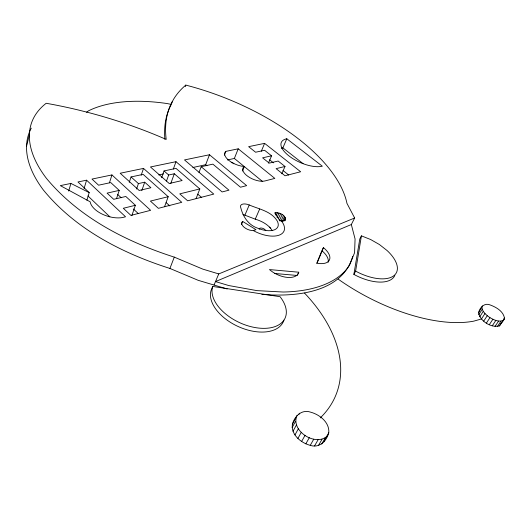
<?xml version="1.0" encoding="UTF-8"?>
<svg xmlns="http://www.w3.org/2000/svg" width="531" height="531" viewBox="0 0 531 531"><rect width="100%" height="100%" fill="white"/><g stroke="black" fill="none" stroke-linecap="round" stroke-linejoin="round"><path stroke-width="0.8" d="M328.762 432.845C329.751 422.53 319.868 414.698 310.788 412.215C301.794 409.023 294.652 416.038 292.389 424.256C290.869 434.736 301.037 442.92 310.25 445.35C319.304 448.443 326.578 441.095 328.762 432.845L326.804 436.23M327.521 435.745C315.852 447.374 289.893 430.588 297.121 415.295M285.486 219.442C285.412 214.624 278.881 212.141 274.68 212.838L279.684 220.425C281.556 220.876 284.284 221.387 285.486 219.442L284.828 220.883M355.617 271.115L361.412 235.857L370.651 239.527L379.419 244.532L387.033 250.493A35.723 17.503 27.7 0 1 393.132 276.226A35.723 17.503 27.7 0 1 355.617 271.115L353.878 274.408A35.637 17.589 27.7 0 0 394.852 275.39M353.878 274.408L359.779 239.016L361.412 235.857M26.55 146.125L29.378 134.914M504.012 319.543L504.45 318.016C503.295 311.358 496.505 307.383 490.671 305.146C484.763 302.205 479.905 307.263 478.531 312.799C480.309 321.288 490.817 327.839 499.246 325.988L504.012 319.543L499.246 325.988M68.698 191.034L70.908 183.434L89.208 192.614L86.898 200.187M500.428 324.912L500.879 323.379M84.097 188.439L86.58 180.188L125.535 216.774L122.542 217.544A21.505 11.576 17.5 0 1 90.137 201.787L60.322 185.624L70.908 183.434M109.452 182.783L111.941 174.938L150.618 210.322L130.911 215.394L123.292 208.278L135.378 205.291L131.827 215.672M116.561 198.521L119.223 190.39L110.747 182.578L98.574 185.193L92.009 179.066L111.941 174.938M129.252 182.365L131.051 176.942L143.138 174.36L168.201 196.702L164.564 206.698M136.58 189.016L138.418 183.587L144.704 182.186L150.904 187.742L139.155 190.456L120.179 173.239L143.503 168.413L181.768 202.318L158.384 208.331L150.406 201.083L168.201 196.702M141.18 175.257L143.503 168.413M478.531 312.799L482.506 305.916M171.553 103.744L172.263 101.68M141.79 190.669L144.704 182.186M185.273 86.639L185.81 85.099A163.07 77.918 20.8 0 1 346.955 203.366L354.648 217.995L351.33 224.533L215.5 281.576L228.669 285.525L256.944 290.63L283.142 292.023A146.29 73.716 21.9 0 0 349.537 265.201L354.582 252.703L355.073 238.977L351.33 224.533M161.636 177.706L164.033 170.949L176 168.373L199.809 188.93L196.085 198.607M166.515 181.011L168.672 174.998L174.307 173.756L182.113 180.533L169.236 183.507L150.446 166.973L175.993 161.689L213.767 194.094L187.642 200.811L179.763 193.868L199.809 188.93M173.345 169.05L175.993 161.689M170.783 183.467L174.307 173.756M198.986 172.515L201.189 166.714L212.871 164.145L240.49 187.224L246.656 185.638L209.473 154.76L184.496 159.931L222.117 191.943L228.967 190.184L201.189 166.714M192.813 167.517L205.676 164.71L209.473 154.76M227.162 288.977L198.202 280.328L169.92 268.447L174.281 257.13C126.265 241.678 79.212 217.77 46.462 178.396A158.65 77.665 20.4 0 1 46.19 103.279A338.167 211.318 14.2 0 1 77.446 109.784L87.708 112.346A338.167 211.318 14.2 0 1 166.21 139.414A291.373 124.579 28.2 0 1 171.287 103.472L173.544 99.317A291.373 124.579 28.2 0 1 185.81 85.099M224.341 155.138L225.814 151.381L238.22 148.813L274.832 178.396L264.949 180.938A13.653 6.372 22.8 0 1 248.01 176.465A13.653 6.372 22.8 0 1 244.306 166.495L241.665 166.157A14.669 6.73 22.1 0 1 227.812 159.473A14.669 6.73 22.1 0 1 225.814 151.381M227.394 159.97L234.363 158.45L238.22 148.813M352.697 256.486C341.772 293.55 294.028 297.048 261.883 294.366M242.448 171.022L244.306 166.495M316.702 263.403L321.879 250.745A18.187 9.379 26.1 0 1 328.158 262.254M323.425 247.632L317.053 263.203A18.227 9.339 26.1 0 0 329.532 259.759A18.227 9.339 26.1 0 0 323.425 247.632L322.191 250.121M261.305 151.262L264.604 143.357L300.646 171.759L285.028 175.774L276.113 168.646L285.008 166.475L281.808 173.756M212.732 286.448A39.533 23.105 24.8 0 0 256.44 327.78A39.533 23.105 24.8 0 0 280.049 296.703L212.732 286.448L211.159 290.165A39.42 23.191 24.9 0 0 240.404 327.488A39.42 23.191 24.9 0 0 283.926 320.127M214.026 285.054L218.745 273.923L354.648 217.995M242.992 214.544A7.852 4.029 23 0 1 244.91 215.181L249.245 204.973C258.949 209.207 271.268 211.119 277.209 220.962A18.525 9.379 23.7 0 1 274.169 229.93A18.525 9.379 23.7 0 1 257.688 228.184C248.535 225.064 243.098 216.953 240.842 207.946A7.912 3.969 23 0 1 249.245 204.973M241.379 224.387L242.647 221.407L255.988 229.684L253.28 230.547A8.084 4.175 23.3 0 1 244.034 227.188A8.084 4.175 23.3 0 1 242.647 221.407M268.467 163.07L271.56 155.809L264.604 150.286L255.603 152.231L248.641 146.662L264.604 143.357M323.983 441.845L324.919 439.661M281.377 148.282A24.917 10.919 24 0 1 282.877 147.864L286.806 138.764L322.33 166.19A25.076 10.739 24 0 1 289.13 156.048A25.076 10.739 24 0 1 286.806 138.764M244.91 215.181L255.258 219.164L259.672 209.002M275.284 214.079L275.928 212.639M276.113 215.593L277.401 212.719M277.069 217.378L279.001 213.07M278.363 218.692L280.627 213.668M279.246 220.929L282.167 214.471M280.906 221.168L283.514 215.427M282.293 221.5L284.576 216.475M283.654 221.128L285.293 217.537M284.616 220.71L285.605 218.553M298.767 272.217A18.85 10.149 25.3 0 1 287.344 277.401A18.85 10.149 25.3 0 1 269.469 269.569L298.767 272.217L297.194 275.47L274.441 273.458M292.389 424.256L295.74 418.096M298.767 414.565L299.511 413.204M292.116 427.601L295.482 421.428M292.986 431.252L296.364 425.072M294.951 434.949L298.356 428.769M297.891 438.447L301.323 432.261M301.601 441.48L305.06 435.301M305.823 443.836L309.308 437.67M310.25 445.35L313.755 439.19M314.564 445.901L318.089 439.754M318.467 445.463L322.005 439.336M321.68 444.075L325.218 437.962M325.237 438.938L326.021 437.584M478.783 314.657L482.261 309.248L482.002 307.396M479.778 316.761L483.276 311.345L482.261 309.248M483.276 311.345L484.976 313.549L481.458 318.965L473.771 321.142A123.092 57.129 28 0 1 338.108 279.087M483.721 321.122L487.252 315.706L484.976 313.549M486.396 323.08L489.947 317.657C493.744 319.835 498.403 322.178 502.83 320.605M489.31 324.693L492.874 319.277M492.25 325.855L495.821 320.445M495.011 326.479L498.589 321.076M497.394 326.525L500.985 321.129M503.554 319.357L504.45 318.016M86.58 112.273L88.352 110.906A142.832 70.185 21.1 0 1 167.378 103.591L171.321 104.434L170.338 106.24A290.796 125.15 28.3 0 0 164.882 139.354M271.56 155.809L262.599 157.826L269.224 163.13L278.151 161.032L285.008 166.475M119.223 190.39L107.076 193.131L113.694 199.311L125.814 196.47L135.378 205.291M158.749 174.945L163.528 173.902M86.58 180.188L77.977 181.967L89.208 192.614M218.745 273.923L202.809 269.124L174.281 257.13M255.258 219.164C261.803 221.142 268.434 224.567 272.191 230.494M169.92 268.447C122.223 253.221 75.508 229.319 43.323 189.945A157.461 78.78 20.3 0 1 31.269 128.183M487.252 315.706L489.947 317.657M282.877 147.864L303.082 163.641M269.629 159.818L273.452 162.864M283.01 170.491L288.751 175.064M234.363 158.45L262.341 181.33M233.832 163.787L232.578 162.758A6.91 3.232 22.1 0 0 231.204 162.639M205.676 164.71L206.944 165.778M197.824 194.18L201.561 197.426M164.033 170.949L168.672 174.998M166.15 202.623L169.814 205.909M131.051 176.942L138.418 183.587M117.557 194.366L121.201 197.738M133.347 208.995L138.206 213.495M87.934 195.946L109.857 216.807M269.522 227.109L270.578 228.171M304.542 293.099A159.811 100.844 22.6 0 1 320.233 417.924M259.201 229.286A3.578 1.845 23.9 0 1 261.995 228.144A3.578 1.845 23.9 0 1 265.759 230.66M281.304 220.77A23.822 12.094 23.7 0 1 279.001 235.206A23.822 12.094 23.7 0 1 253.28 230.547"/></g></svg>
